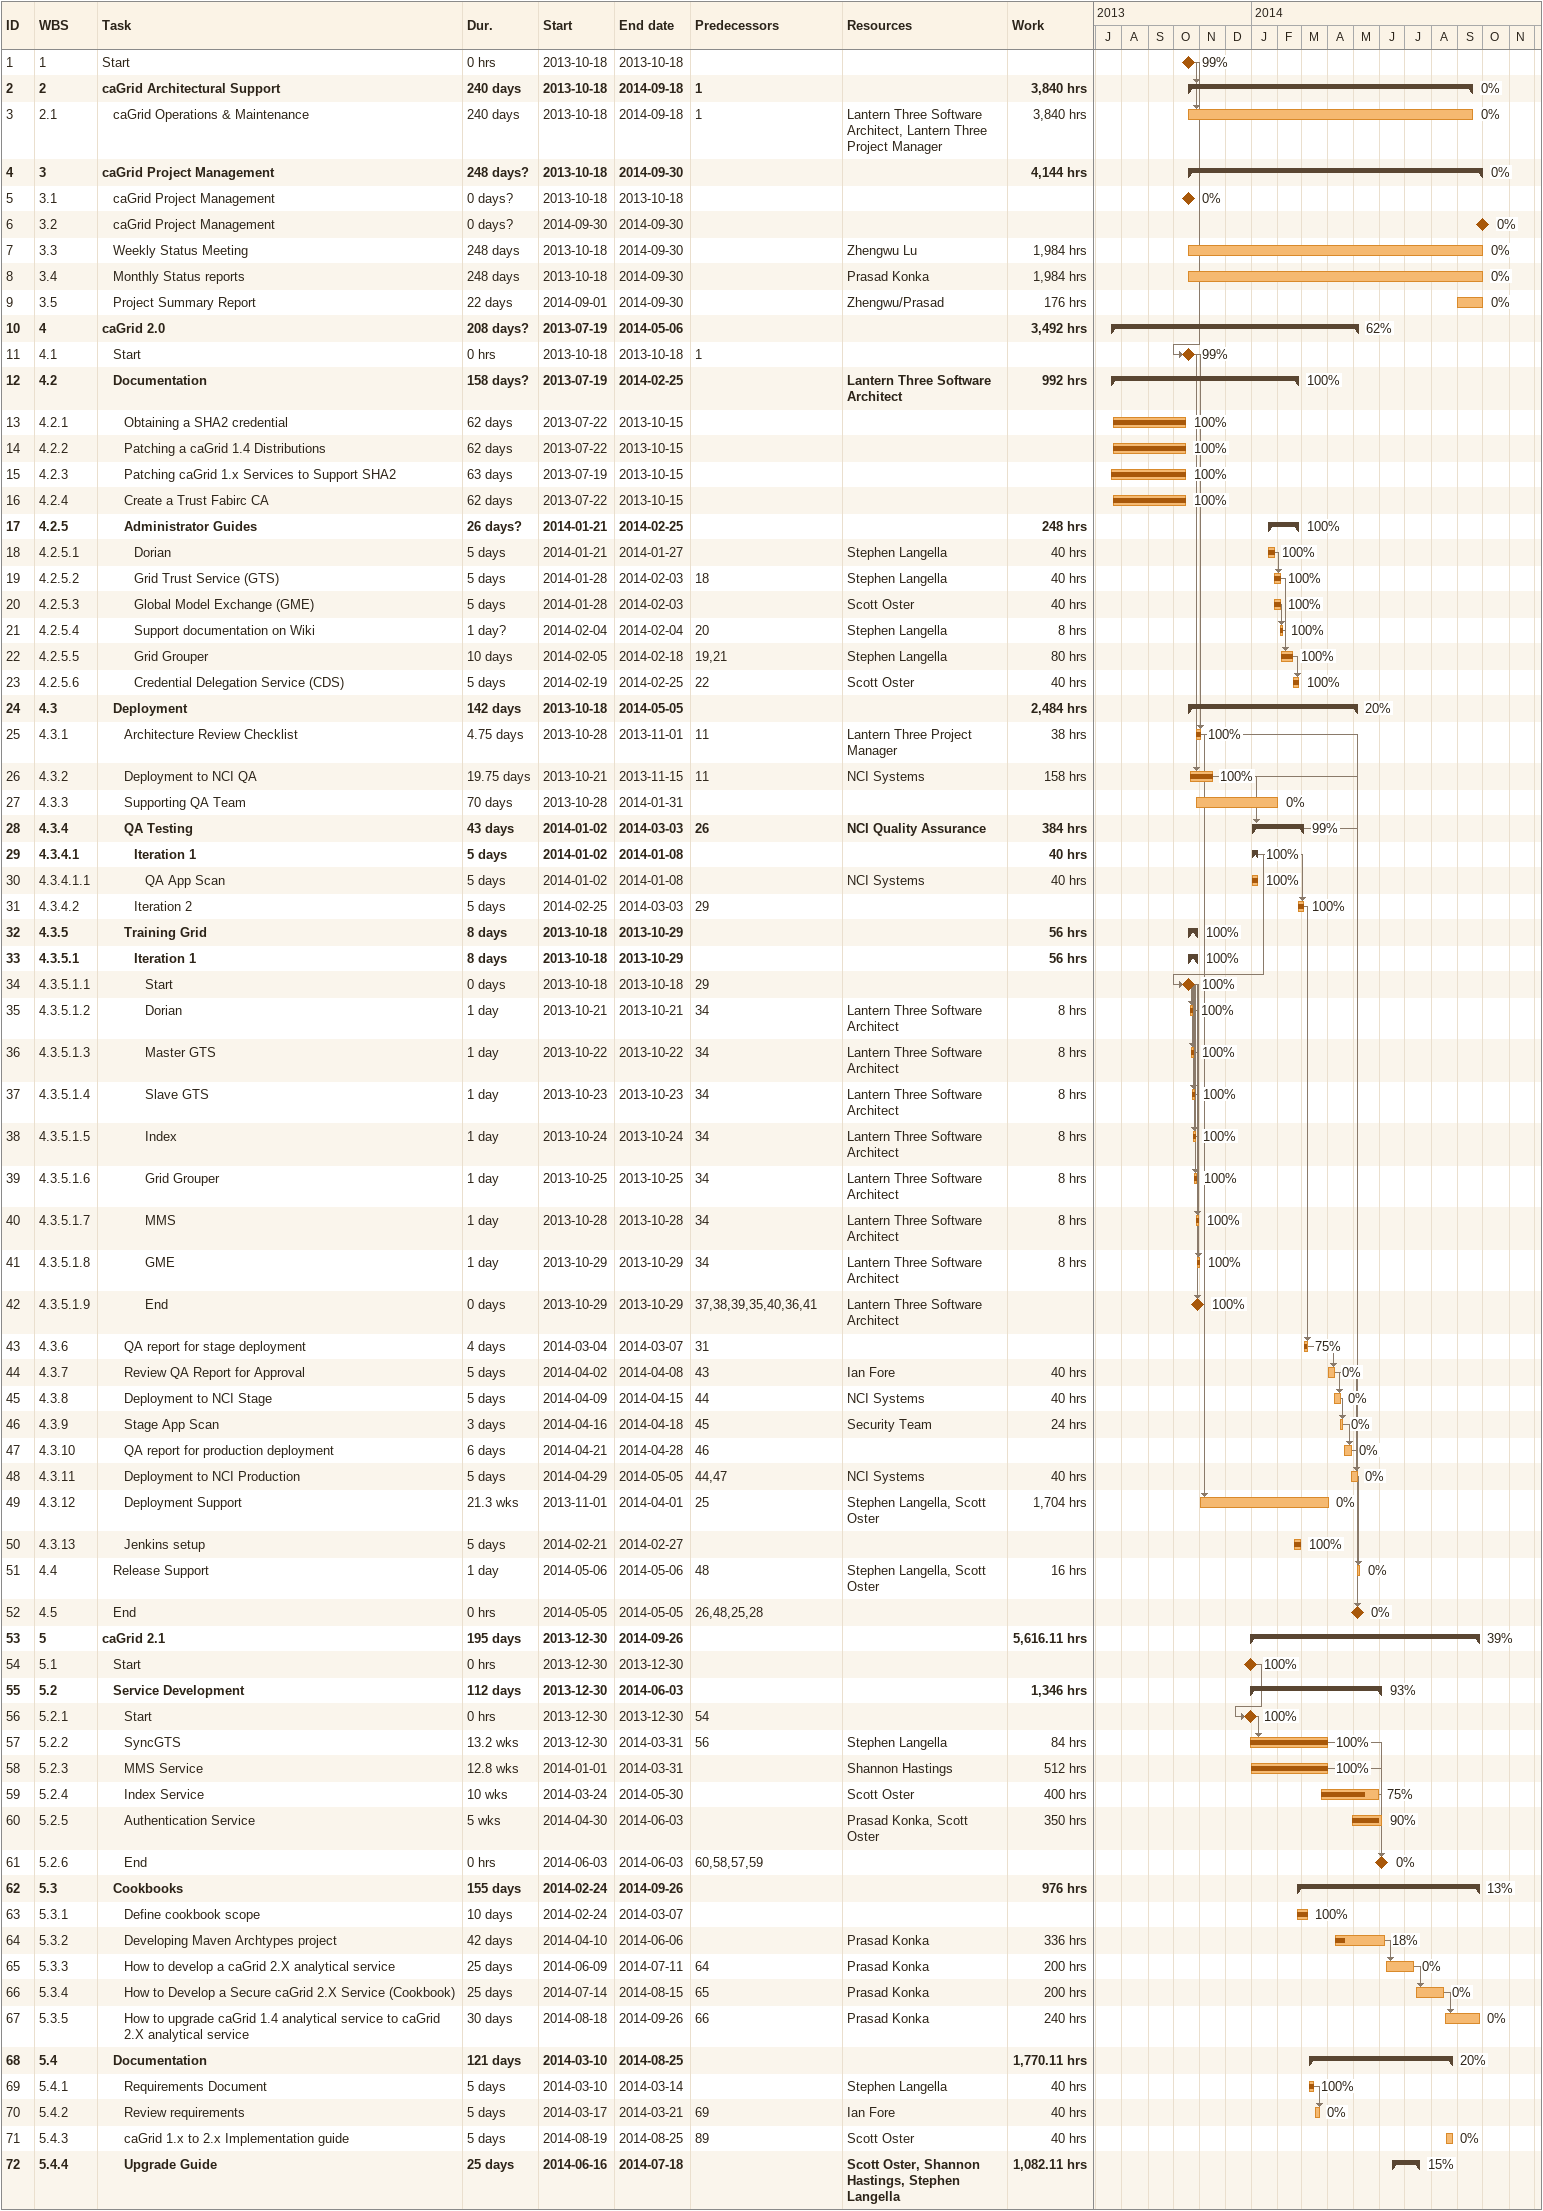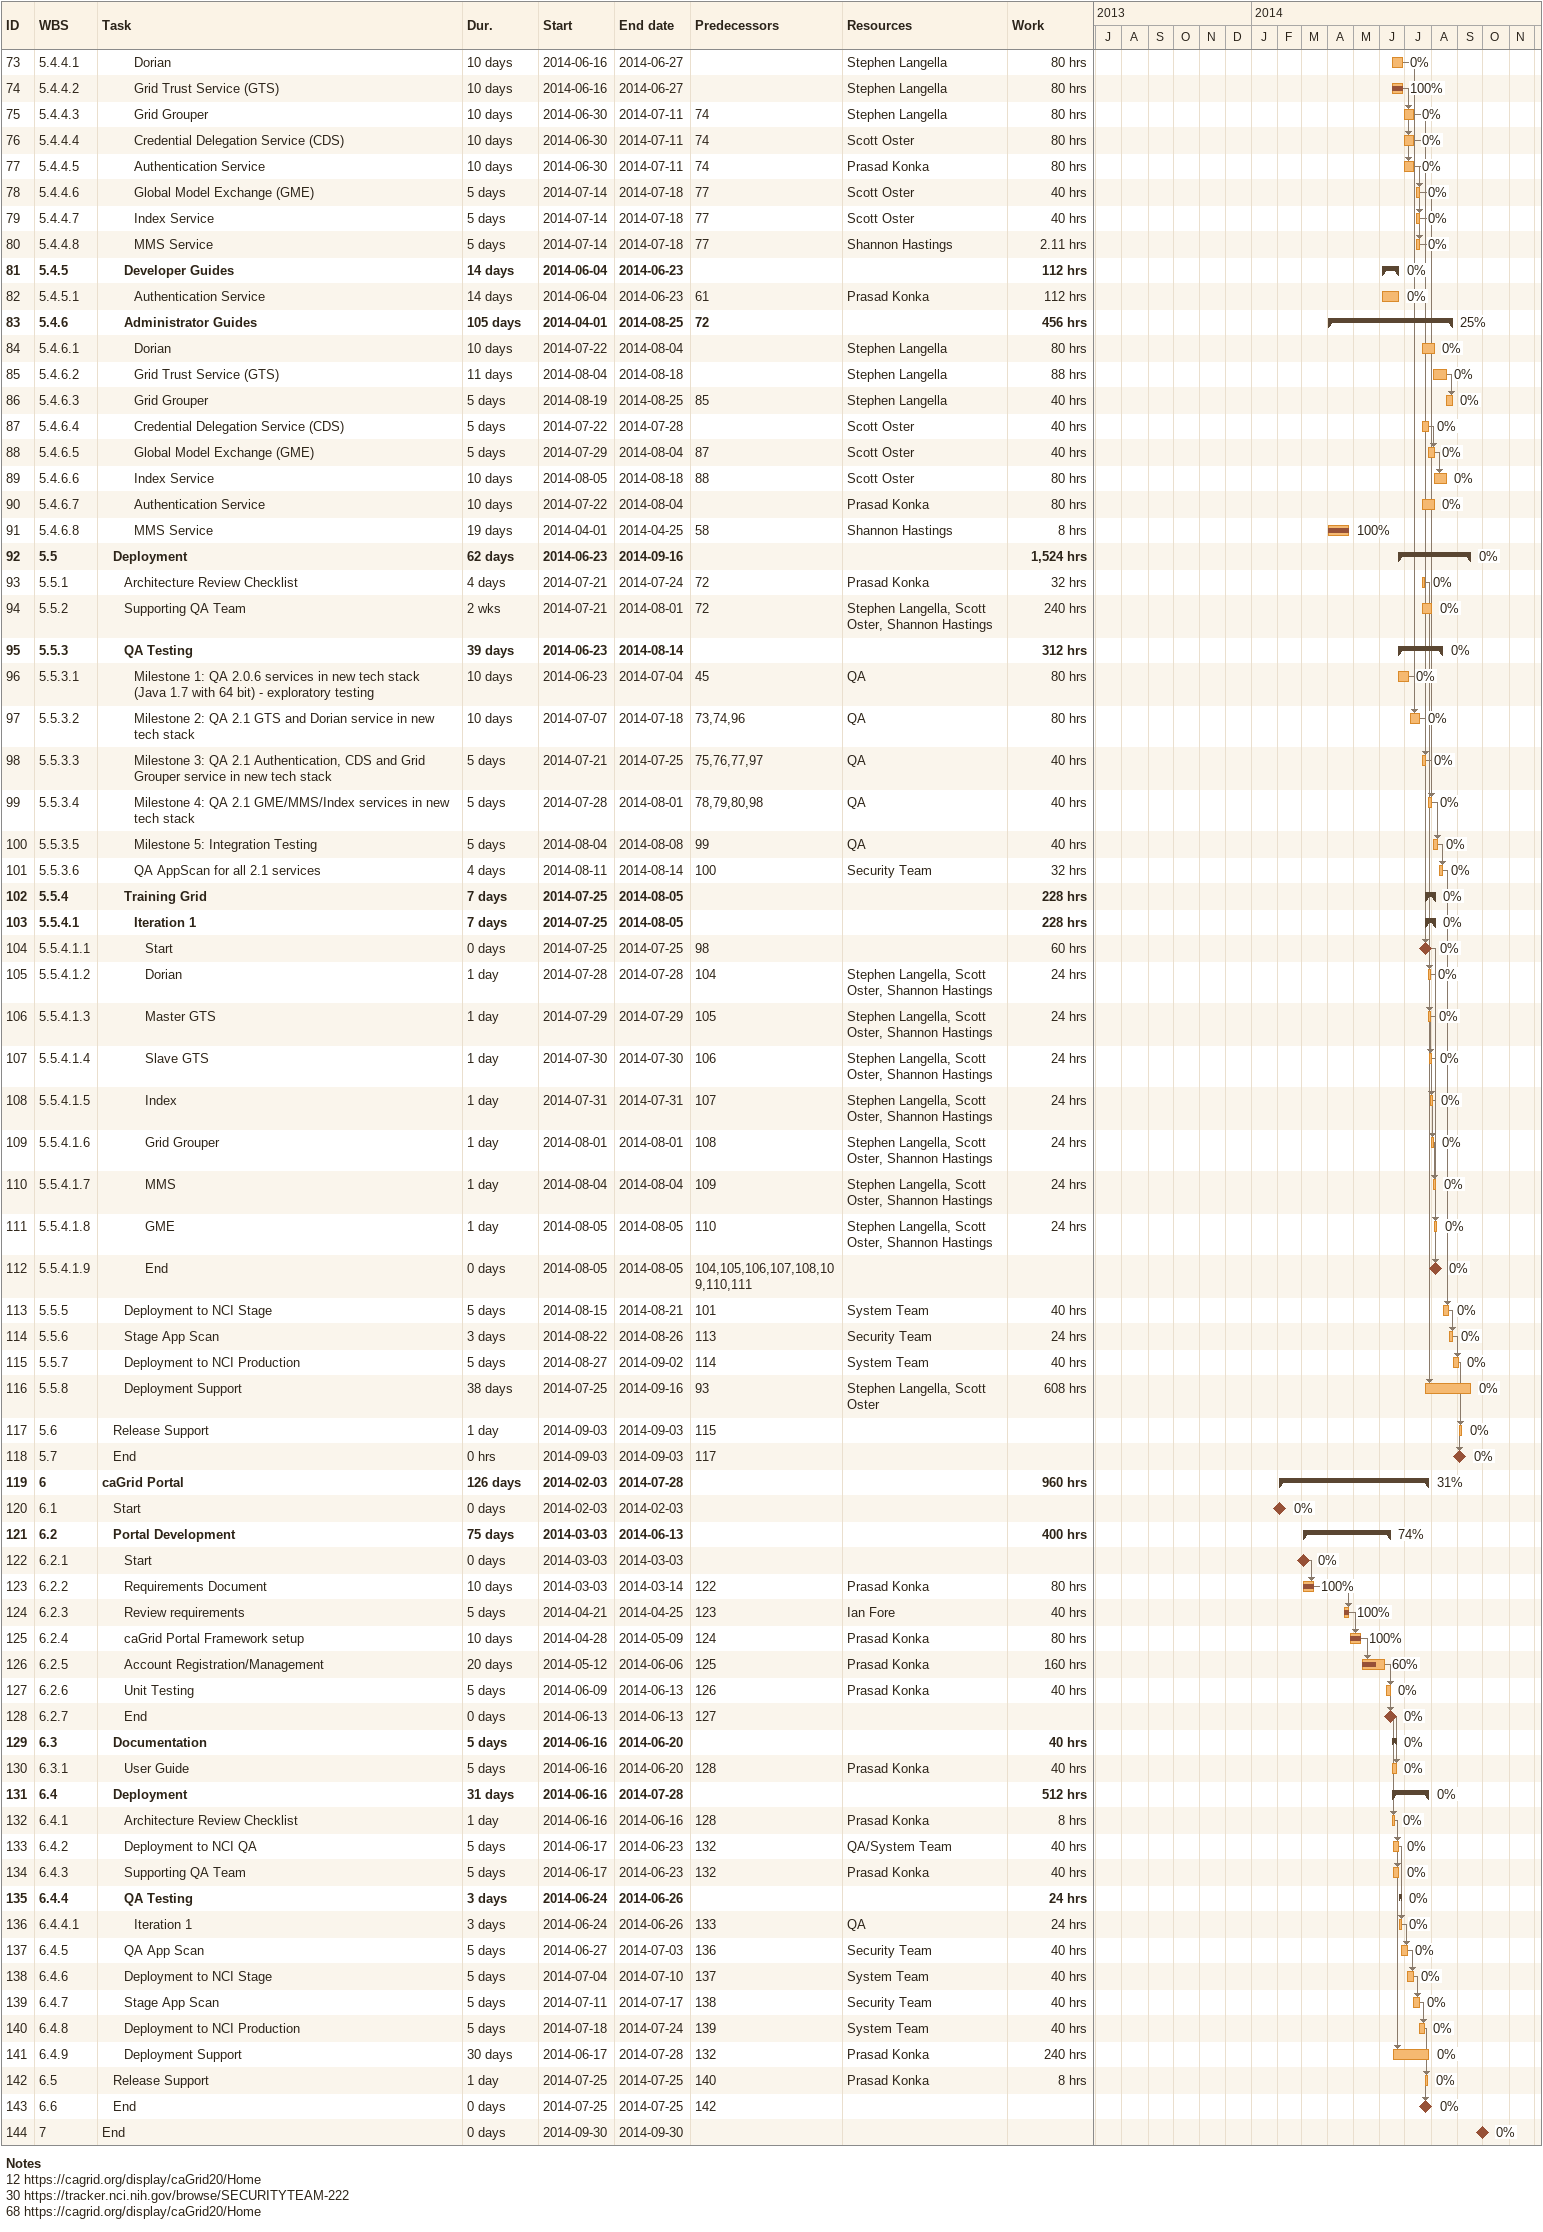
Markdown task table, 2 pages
| ID | WBS | Task | Duration | Start | Finish | Predecessors | Resources | % complete | Work (h) |
|---|---|---|---|---|---|---|---|---|---|
| 1 | 1 | Start | 0h | 2013-10-18 | 2013-10-18 |  |  | 99 |  |
| 2 | 2 | **caGrid Architectural Support** | 240d | 2013-10-18 | 2014-09-18 | 1 |  | 0 | 3840 |
| 3 | 2.1 | caGrid Operations & Maintenance | 240d | 2013-10-18 | 2014-09-18 | 1 | Lantern Three Software Architect, Lantern Three Project Manager | 0 | 3840 |
| 4 | 3 | **caGrid Project Management** | 248d? | 2013-10-18 | 2014-09-30 |  |  | 0 | 4144 |
| 5 | 3.1 | caGrid Project Management | 0d? | 2013-10-18 | 2013-10-18 |  |  | 0 |  |
| 6 | 3.2 | caGrid Project Management | 0d? | 2014-09-30 | 2014-09-30 |  |  | 0 |  |
| 7 | 3.3 | Weekly Status Meeting | 248d | 2013-10-18 | 2014-09-30 |  | Zhengwu Lu | 0 | 1984 |
| 8 | 3.4 | Monthly Status reports | 248d | 2013-10-18 | 2014-09-30 |  | Prasad Konka | 0 | 1984 |
| 9 | 3.5 | Project Summary Report | 22d | 2014-09-01 | 2014-09-30 |  | Zhengwu/Prasad | 0 | 176 |
| 10 | 4 | **caGrid 2.0** | 208d? | 2013-07-19 | 2014-05-06 |  |  | 62 | 3492 |
| 11 | 4.1 | Start | 0h | 2013-10-18 | 2013-10-18 | 1 |  | 99 |  |
| 12 | 4.2 | **Documentation** | 158d? | 2013-07-19 | 2014-02-25 |  | Lantern Three Software Architect | 100 | 992 |
| 13 | 4.2.1 | Obtaining a SHA2 credential | 62d | 2013-07-22 | 2013-10-15 |  |  | 100 |  |
| 14 | 4.2.2 | Patching a caGrid 1.4 Distributions | 62d | 2013-07-22 | 2013-10-15 |  |  | 100 |  |
| 15 | 4.2.3 | Patching caGrid 1.x Services to Support SHA2 | 63d | 2013-07-19 | 2013-10-15 |  |  | 100 |  |
| 16 | 4.2.4 | Create a Trust Fabirc CA | 62d | 2013-07-22 | 2013-10-15 |  |  | 100 |  |
| 17 | 4.2.5 | **Administrator Guides** | 26d? | 2014-01-21 | 2014-02-25 |  |  | 100 | 248 |
| 18 | 4.2.5.1 | Dorian | 5d | 2014-01-21 | 2014-01-27 |  | Stephen Langella | 100 | 40 |
| 19 | 4.2.5.2 | Grid Trust Service (GTS) | 5d | 2014-01-28 | 2014-02-03 | 18 | Stephen Langella | 100 | 40 |
| 20 | 4.2.5.3 | Global Model Exchange (GME) | 5d | 2014-01-28 | 2014-02-03 |  | Scott Oster | 100 | 40 |
| 21 | 4.2.5.4 | Support documentation on Wiki | 1d? | 2014-02-04 | 2014-02-04 | 20 | Stephen Langella | 100 | 8 |
| 22 | 4.2.5.5 | Grid Grouper | 10d | 2014-02-05 | 2014-02-18 | 19, 21 | Stephen Langella | 100 | 80 |
| 23 | 4.2.5.6 | Credential Delegation Service (CDS) | 5d | 2014-02-19 | 2014-02-25 | 22 | Scott Oster | 100 | 40 |
| 24 | 4.3 | **Deployment** | 142d | 2013-10-18 | 2014-05-05 |  |  | 20 | 2484 |
| 25 | 4.3.1 | Architecture Review Checklist | 4.75d | 2013-10-28 | 2013-11-01 | 11 | Lantern Three Project Manager | 100 | 38 |
| 26 | 4.3.2 | Deployment to NCI QA | 19.75d | 2013-10-21 | 2013-11-15 | 11 | NCI Systems | 100 | 158 |
| 27 | 4.3.3 | Supporting QA Team | 70d | 2013-10-28 | 2014-01-31 |  |  | 0 |  |
| 28 | 4.3.4 | **QA Testing** | 43d | 2014-01-02 | 2014-03-03 | 26 | NCI Quality Assurance | 99 | 384 |
| 29 | 4.3.4.1 | **Iteration 1** | 5d | 2014-01-02 | 2014-01-08 |  |  | 100 | 40 |
| 30 | 4.3.4.1.1 | QA App Scan | 5d | 2014-01-02 | 2014-01-08 |  | NCI Systems | 100 | 40 |
| 31 | 4.3.4.2 | Iteration 2 | 5d | 2014-02-25 | 2014-03-03 | 29 |  | 100 |  |
| 32 | 4.3.5 | **Training Grid** | 8d | 2013-10-18 | 2013-10-29 |  |  | 100 | 56 |
| 33 | 4.3.5.1 | **Iteration 1** | 8d | 2013-10-18 | 2013-10-29 |  |  | 100 | 56 |
| 34 | 4.3.5.1.1 | Start | 0d | 2013-10-18 | 2013-10-18 | 29 |  | 100 |  |
| 35 | 4.3.5.1.2 | Dorian | 1d | 2013-10-21 | 2013-10-21 | 34 | Lantern Three Software Architect | 100 | 8 |
| 36 | 4.3.5.1.3 | Master GTS | 1d | 2013-10-22 | 2013-10-22 | 34 | Lantern Three Software Architect | 100 | 8 |
| 37 | 4.3.5.1.4 | Slave GTS | 1d | 2013-10-23 | 2013-10-23 | 34 | Lantern Three Software Architect | 100 | 8 |
| 38 | 4.3.5.1.5 | Index | 1d | 2013-10-24 | 2013-10-24 | 34 | Lantern Three Software Architect | 100 | 8 |
| 39 | 4.3.5.1.6 | Grid Grouper | 1d | 2013-10-25 | 2013-10-25 | 34 | Lantern Three Software Architect | 100 | 8 |
| 40 | 4.3.5.1.7 | MMS | 1d | 2013-10-28 | 2013-10-28 | 34 | Lantern Three Software Architect | 100 | 8 |
| 41 | 4.3.5.1.8 | GME | 1d | 2013-10-29 | 2013-10-29 | 34 | Lantern Three Software Architect | 100 | 8 |
| 42 | 4.3.5.1.9 | End | 0d | 2013-10-29 | 2013-10-29 | 37, 38, 39, 35, 40, 36, 41 | Lantern Three Software Architect | 100 |  |
| 43 | 4.3.6 | QA report for stage deployment | 4d | 2014-03-04 | 2014-03-07 | 31 |  | 75 |  |
| 44 | 4.3.7 | Review QA Report for Approval | 5d | 2014-04-02 | 2014-04-08 | 43 | Ian Fore | 0 | 40 |
| 45 | 4.3.8 | Deployment to NCI Stage | 5d | 2014-04-09 | 2014-04-15 | 44 | NCI Systems | 0 | 40 |
| 46 | 4.3.9 | Stage App Scan | 3d | 2014-04-16 | 2014-04-18 | 45 | Security Team | 0 | 24 |
| 47 | 4.3.10 | QA report for production deployment | 6d | 2014-04-21 | 2014-04-28 | 46 |  | 0 |  |
| 48 | 4.3.11 | Deployment to NCI Production | 5d | 2014-04-29 | 2014-05-05 | 44, 47 | NCI Systems | 0 | 40 |
| 49 | 4.3.12 | Deployment Support | 21.3w | 2013-11-01 | 2014-04-01 | 25 | Stephen Langella, Scott Oster | 0 | 1704 |
| 50 | 4.3.13 | Jenkins setup | 5d | 2014-02-21 | 2014-02-27 |  |  | 100 |  |
| 51 | 4.4 | Release Support | 1d | 2014-05-06 | 2014-05-06 | 48 | Stephen Langella, Scott Oster | 0 | 16 |
| 52 | 4.5 | End | 0h | 2014-05-05 | 2014-05-05 | 26, 48, 25, 28 |  | 0 |  |
| 53 | 5 | **caGrid 2.1** | 195d | 2013-12-30 | 2014-09-26 |  |  | 39 | 5616.11 |
| 54 | 5.1 | Start | 0h | 2013-12-30 | 2013-12-30 |  |  | 100 |  |
| 55 | 5.2 | **Service Development** | 112d | 2013-12-30 | 2014-06-03 |  |  | 93 | 1346 |
| 56 | 5.2.1 | Start | 0h | 2013-12-30 | 2013-12-30 | 54 |  | 100 |  |
| 57 | 5.2.2 | SyncGTS | 13.2w | 2013-12-30 | 2014-03-31 | 56 | Stephen Langella | 100 | 84 |
| 58 | 5.2.3 | MMS Service | 12.8w | 2014-01-01 | 2014-03-31 |  | Shannon Hastings | 100 | 512 |
| 59 | 5.2.4 | Index Service | 10w | 2014-03-24 | 2014-05-30 |  | Scott Oster | 75 | 400 |
| 60 | 5.2.5 | Authentication Service | 5w | 2014-04-30 | 2014-06-03 |  | Prasad Konka, Scott Oster | 90 | 350 |
| 61 | 5.2.6 | End | 0h | 2014-06-03 | 2014-06-03 | 60, 58, 57, 59 |  | 0 |  |
| 62 | 5.3 | **Cookbooks** | 155d | 2014-02-24 | 2014-09-26 |  |  | 13 | 976 |
| 63 | 5.3.1 | Define cookbook scope | 10d | 2014-02-24 | 2014-03-07 |  |  | 100 |  |
| 64 | 5.3.2 | Developing Maven Archtypes project | 42d | 2014-04-10 | 2014-06-06 |  | Prasad Konka | 18 | 336 |
| 65 | 5.3.3 | How to develop a caGrid 2.X analytical service | 25d | 2014-06-09 | 2014-07-11 | 64 | Prasad Konka | 0 | 200 |
| 66 | 5.3.4 | How to Develop a Secure caGrid 2.X Service (Cookbook) | 25d | 2014-07-14 | 2014-08-15 | 65 | Prasad Konka | 0 | 200 |
| 67 | 5.3.5 | How to upgrade caGrid 1.4 analytical service to caGrid 2.X analytical service | 30d | 2014-08-18 | 2014-09-26 | 66 | Prasad Konka | 0 | 240 |
| 68 | 5.4 | **Documentation** | 121d | 2014-03-10 | 2014-08-25 |  |  | 20 | 1770.11 |
| 69 | 5.4.1 | Requirements Document | 5d | 2014-03-10 | 2014-03-14 |  | Stephen Langella | 100 | 40 |
| 70 | 5.4.2 | Review requirements | 5d | 2014-03-17 | 2014-03-21 | 69 | Ian Fore | 0 | 40 |
| 71 | 5.4.3 | caGrid 1.x to 2.x Implementation guide | 5d | 2014-08-19 | 2014-08-25 | 89 | Scott Oster | 0 | 40 |
| 72 | 5.4.4 | **Upgrade Guide** | 25d | 2014-06-16 | 2014-07-18 |  | Scott Oster, Shannon Hastings, Stephen Langella | 15 | 1082.11 |
| 73 | 5.4.4.1 | Dorian | 10d | 2014-06-16 | 2014-06-27 |  | Stephen Langella | 0 | 80 |
| 74 | 5.4.4.2 | Grid Trust Service (GTS) | 10d | 2014-06-16 | 2014-06-27 |  | Stephen Langella | 100 | 80 |
| 75 | 5.4.4.3 | Grid Grouper | 10d | 2014-06-30 | 2014-07-11 | 74 | Stephen Langella | 0 | 80 |
| 76 | 5.4.4.4 | Credential Delegation Service (CDS) | 10d | 2014-06-30 | 2014-07-11 | 74 | Scott Oster | 0 | 80 |
| 77 | 5.4.4.5 | Authentication Service | 10d | 2014-06-30 | 2014-07-11 | 74 | Prasad Konka | 0 | 80 |
| 78 | 5.4.4.6 | Global Model Exchange (GME) | 5d | 2014-07-14 | 2014-07-18 | 77 | Scott Oster | 0 | 40 |
| 79 | 5.4.4.7 | Index Service | 5d | 2014-07-14 | 2014-07-18 | 77 | Scott Oster | 0 | 40 |
| 80 | 5.4.4.8 | MMS Service | 5d | 2014-07-14 | 2014-07-18 | 77 | Shannon Hastings | 0 | 2.11 |
| 81 | 5.4.5 | **Developer Guides** | 14d | 2014-06-04 | 2014-06-23 |  |  | 0 | 112 |
| 82 | 5.4.5.1 | Authentication Service | 14d | 2014-06-04 | 2014-06-23 | 61 | Prasad Konka | 0 | 112 |
| 83 | 5.4.6 | **Administrator Guides** | 105d | 2014-04-01 | 2014-08-25 | 72 |  | 25 | 456 |
| 84 | 5.4.6.1 | Dorian | 10d | 2014-07-22 | 2014-08-04 |  | Stephen Langella | 0 | 80 |
| 85 | 5.4.6.2 | Grid Trust Service (GTS) | 11d | 2014-08-04 | 2014-08-18 |  | Stephen Langella | 0 | 88 |
| 86 | 5.4.6.3 | Grid Grouper | 5d | 2014-08-19 | 2014-08-25 | 85 | Stephen Langella | 0 | 40 |
| 87 | 5.4.6.4 | Credential Delegation Service (CDS) | 5d | 2014-07-22 | 2014-07-28 |  | Scott Oster | 0 | 40 |
| 88 | 5.4.6.5 | Global Model Exchange (GME) | 5d | 2014-07-29 | 2014-08-04 | 87 | Scott Oster | 0 | 40 |
| 89 | 5.4.6.6 | Index Service | 10d | 2014-08-05 | 2014-08-18 | 88 | Scott Oster | 0 | 80 |
| 90 | 5.4.6.7 | Authentication Service | 10d | 2014-07-22 | 2014-08-04 |  | Prasad Konka | 0 | 80 |
| 91 | 5.4.6.8 | MMS Service | 19d | 2014-04-01 | 2014-04-25 | 58 | Shannon Hastings | 100 | 8 |
| 92 | 5.5 | **Deployment** | 62d | 2014-06-23 | 2014-09-16 |  |  | 0 | 1524 |
| 93 | 5.5.1 | Architecture Review Checklist | 4d | 2014-07-21 | 2014-07-24 | 72 | Prasad Konka | 0 | 32 |
| 94 | 5.5.2 | Supporting QA Team | 2w | 2014-07-21 | 2014-08-01 | 72 | Stephen Langella, Scott Oster, Shannon Hastings | 0 | 240 |
| 95 | 5.5.3 | **QA Testing** | 39d | 2014-06-23 | 2014-08-14 |  |  | 0 | 312 |
| 96 | 5.5.3.1 | Milestone 1: QA 2.0.6 services in new tech stack (Java 1.7 with 64 bit) - exploratory testing | 10d | 2014-06-23 | 2014-07-04 | 45 | QA | 0 | 80 |
| 97 | 5.5.3.2 | Milestone 2: QA 2.1 GTS and Dorian service in new tech stack | 10d | 2014-07-07 | 2014-07-18 | 73, 74, 96 | QA | 0 | 80 |
| 98 | 5.5.3.3 | Milestone 3: QA 2.1 Authentication, CDS and Grid Grouper service in new tech stack | 5d | 2014-07-21 | 2014-07-25 | 75, 76, 77, 97 | QA | 0 | 40 |
| 99 | 5.5.3.4 | Milestone 4: QA 2.1 GME/MMS/Index services in new tech stack | 5d | 2014-07-28 | 2014-08-01 | 78, 79, 80, 98 | QA | 0 | 40 |
| 100 | 5.5.3.5 | Milestone 5: Integration Testing | 5d | 2014-08-04 | 2014-08-08 | 99 | QA | 0 | 40 |
| 101 | 5.5.3.6 | QA AppScan for all 2.1 services | 4d | 2014-08-11 | 2014-08-14 | 100 | Security Team | 0 | 32 |
| 102 | 5.5.4 | **Training Grid** | 7d | 2014-07-25 | 2014-08-05 |  |  | 0 | 228 |
| 103 | 5.5.4.1 | **Iteration 1** | 7d | 2014-07-25 | 2014-08-05 |  |  | 0 | 228 |
| 104 | 5.5.4.1.1 | Start | 0d | 2014-07-25 | 2014-07-25 | 98 |  | 0 | 60 |
| 105 | 5.5.4.1.2 | Dorian | 1d | 2014-07-28 | 2014-07-28 | 104 | Stephen Langella, Scott Oster, Shannon Hastings | 0 | 24 |
| 106 | 5.5.4.1.3 | Master GTS | 1d | 2014-07-29 | 2014-07-29 | 105 | Stephen Langella, Scott Oster, Shannon Hastings | 0 | 24 |
| 107 | 5.5.4.1.4 | Slave GTS | 1d | 2014-07-30 | 2014-07-30 | 106 | Stephen Langella, Scott Oster, Shannon Hastings | 0 | 24 |
| 108 | 5.5.4.1.5 | Index | 1d | 2014-07-31 | 2014-07-31 | 107 | Stephen Langella, Scott Oster, Shannon Hastings | 0 | 24 |
| 109 | 5.5.4.1.6 | Grid Grouper | 1d | 2014-08-01 | 2014-08-01 | 108 | Stephen Langella, Scott Oster, Shannon Hastings | 0 | 24 |
| 110 | 5.5.4.1.7 | MMS | 1d | 2014-08-04 | 2014-08-04 | 109 | Stephen Langella, Scott Oster, Shannon Hastings | 0 | 24 |
| 111 | 5.5.4.1.8 | GME | 1d | 2014-08-05 | 2014-08-05 | 110 | Stephen Langella, Scott Oster, Shannon Hastings | 0 | 24 |
| 112 | 5.5.4.1.9 | End | 0d | 2014-08-05 | 2014-08-05 | 104, 105, 106, 107, 108, 109, 110, 111 |  | 0 |  |
| 113 | 5.5.5 | Deployment to NCI Stage | 5d | 2014-08-15 | 2014-08-21 | 101 | System Team | 0 | 40 |
| 114 | 5.5.6 | Stage App Scan | 3d | 2014-08-22 | 2014-08-26 | 113 | Security Team | 0 | 24 |
| 115 | 5.5.7 | Deployment to NCI Production | 5d | 2014-08-27 | 2014-09-02 | 114 | System Team | 0 | 40 |
| 116 | 5.5.8 | Deployment Support | 38d | 2014-07-25 | 2014-09-16 | 93 | Stephen Langella, Scott Oster | 0 | 608 |
| 117 | 5.6 | Release Support | 1d | 2014-09-03 | 2014-09-03 | 115 |  | 0 |  |
| 118 | 5.7 | End | 0h | 2014-09-03 | 2014-09-03 | 117 |  | 0 |  |
| 119 | 6 | **caGrid Portal** | 126d | 2014-02-03 | 2014-07-28 |  |  | 31 | 960 |
| 120 | 6.1 | Start | 0d | 2014-02-03 | 2014-02-03 |  |  | 0 |  |
| 121 | 6.2 | **Portal Development** | 75d | 2014-03-03 | 2014-06-13 |  |  | 74 | 400 |
| 122 | 6.2.1 | Start | 0d | 2014-03-03 | 2014-03-03 |  |  | 0 |  |
| 123 | 6.2.2 | Requirements Document | 10d | 2014-03-03 | 2014-03-14 | 122 | Prasad Konka | 100 | 80 |
| 124 | 6.2.3 | Review requirements | 5d | 2014-04-21 | 2014-04-25 | 123 | Ian Fore | 100 | 40 |
| 125 | 6.2.4 | caGrid Portal Framework setup | 10d | 2014-04-28 | 2014-05-09 | 124 | Prasad Konka | 100 | 80 |
| 126 | 6.2.5 | Account Registration/Management | 20d | 2014-05-12 | 2014-06-06 | 125 | Prasad Konka | 60 | 160 |
| 127 | 6.2.6 | Unit Testing | 5d | 2014-06-09 | 2014-06-13 | 126 | Prasad Konka | 0 | 40 |
| 128 | 6.2.7 | End | 0d | 2014-06-13 | 2014-06-13 | 127 |  | 0 |  |
| 129 | 6.3 | **Documentation** | 5d | 2014-06-16 | 2014-06-20 |  |  | 0 | 40 |
| 130 | 6.3.1 | User Guide | 5d | 2014-06-16 | 2014-06-20 | 128 | Prasad Konka | 0 | 40 |
| 131 | 6.4 | **Deployment** | 31d | 2014-06-16 | 2014-07-28 |  |  | 0 | 512 |
| 132 | 6.4.1 | Architecture Review Checklist | 1d | 2014-06-16 | 2014-06-16 | 128 | Prasad Konka | 0 | 8 |
| 133 | 6.4.2 | Deployment to NCI QA | 5d | 2014-06-17 | 2014-06-23 | 132 | QA/System Team | 0 | 40 |
| 134 | 6.4.3 | Supporting QA Team | 5d | 2014-06-17 | 2014-06-23 | 132 | Prasad Konka | 0 | 40 |
| 135 | 6.4.4 | **QA Testing** | 3d | 2014-06-24 | 2014-06-26 |  |  | 0 | 24 |
| 136 | 6.4.4.1 | Iteration 1 | 3d | 2014-06-24 | 2014-06-26 | 133 | QA | 0 | 24 |
| 137 | 6.4.5 | QA App Scan | 5d | 2014-06-27 | 2014-07-03 | 136 | Security Team | 0 | 40 |
| 138 | 6.4.6 | Deployment to NCI Stage | 5d | 2014-07-04 | 2014-07-10 | 137 | System Team | 0 | 40 |
| 139 | 6.4.7 | Stage App Scan | 5d | 2014-07-11 | 2014-07-17 | 138 | Security Team | 0 | 40 |
| 140 | 6.4.8 | Deployment to NCI Production | 5d | 2014-07-18 | 2014-07-24 | 139 | System Team | 0 | 40 |
| 141 | 6.4.9 | Deployment Support | 30d | 2014-06-17 | 2014-07-28 | 132 | Prasad Konka | 0 | 240 |
| 142 | 6.5 | Release Support | 1d | 2014-07-25 | 2014-07-25 | 140 | Prasad Konka | 0 | 8 |
| 143 | 6.6 | End | 0d | 2014-07-25 | 2014-07-25 | 142 |  | 0 |  |
| 144 | 7 | End | 0d | 2014-09-30 | 2014-09-30 |  |  | 0 |  |

Notes
- 12: https://cagrid.org/display/caGrid20/Home
- 30: https://tracker.nci.nih.gov/browse/SECURITYTEAM-222
- 68: https://cagrid.org/display/caGrid20/Home
